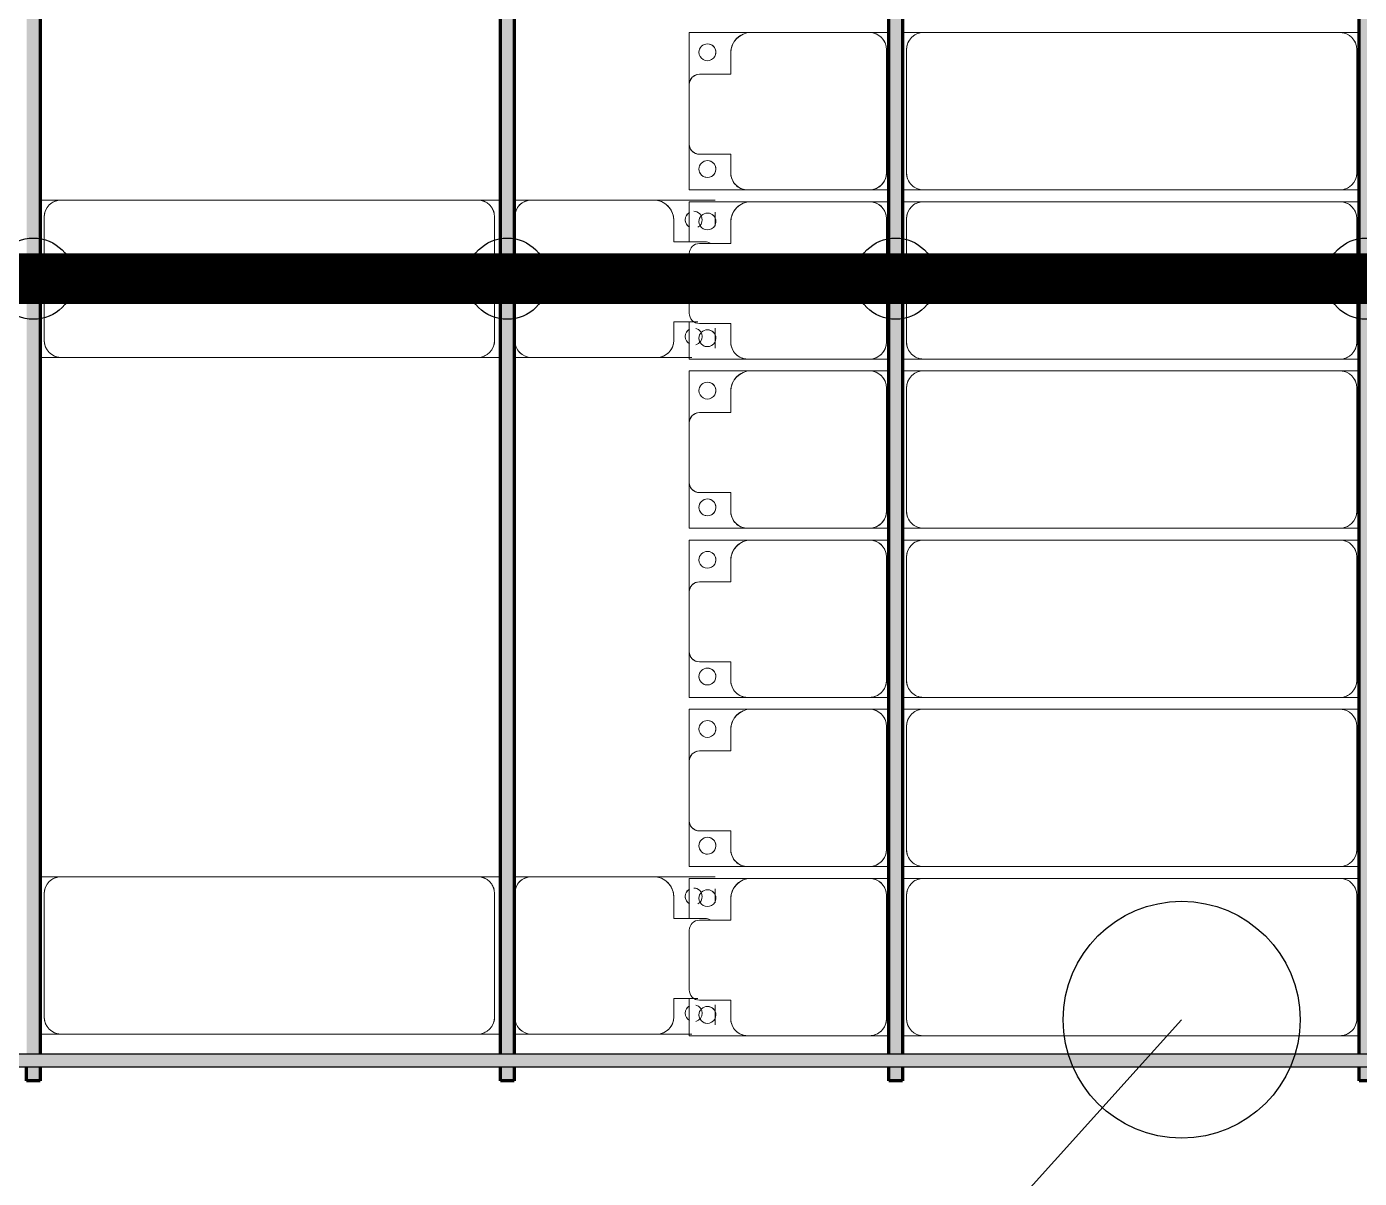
# Model space of a CAD drawing. Header units: millimetres. Extents: x -268744 to 115753, y -96240 to -10461.
# Drawn here: x -114179 to -110241, y -70975 to -67571 of the extents above; entities that cross this region are included whole.
import ezdxf

# ---------------------------------------------------------------- set-up
doc = ezdxf.new("R2010")
doc.units = ezdxf.units.MM
doc.layers.add('A-GENM', color=13, linetype='Continuous', lineweight=9)
doc.layers.add('S-BEAM', color=12, linetype='Continuous', lineweight=9)
for name, color, linetype in [('GC-BICH NEO', 6, 'Continuous'), ('GC-DAY NEO', 5, 'Continuous'), ('GC-HOP 40x60 GIA CUONG', 1, 'Continuous')]:
    doc.layers.add(name, color=color, linetype=linetype)

# ---------------------------------------------------------------- blocks, each defined once
blk = doc.blocks.new('Dầm C52 - Hộp 40x60-104813-KHUNG KẾT CẤU BÈ PIN 1')
at = {"layer": 'S-BEAM', "lineweight": 25}
blk.add_hatch(color=4, dxfattribs=at).paths.add_polyline_path([(-145811, -20), (145811, -20), (145811, 20), (-145811, 20)])
at = {"layer": 'S-BEAM', "color": 4, "lineweight": 25}
for p, q in [((-145811, 20), (145811, 20)), ((145811, -20), (-145811, -20))]:
    blk.add_line(p, q, dxfattribs=at)
blk = doc.blocks.new('Dai phao do pin - DẢI PHAO ĐỠ PIN-V29-KHUNG KẾT CẤU BÈ PIN 1')
at = {"layer": 'A-GENM', "color": 7}
for p, q in [((67087.6, 241.6), (67149.7, 241.6)), ((67087.6, 241.6), (67149.7, 241.6)), ((68380.3, 241.6), (67149.7, 241.6)), ((68380.3, 241.6), (68447.6, 241.6)), ((68380.3, 241.6), (68447.6, 241.6)), ((68487.6, 241.6), (68539.7, 241.6)), ((68487.6, 241.6), (68539.7, 241.6)), ((68899.7, 241.6), (68539.7, 241.6)), ((68899.7, 241.6), (69082.2, 241.6)), ((69082.2, 241.6), (68899.7, 241.6)), ((69082.2, 205.8), (69082.2, 164.2)), ((69082.2, 164.2), (69082.2, 205.8)), ((67099.7, 191.6), (67099.7, -173.4)), ((68430.3, -173.4), (68430.3, 191.6)), ((68489.7, 191.6), (68489.7, -173.4)), ((68959.7, 118.2), (68959.7, 181.6)), ((69052.2, 118.2), (68959.7, 118.2)), ((68959.7, -173.4), (68959.7, -118.2)), ((68959.7, -118.2), (69030.6, -118.2)), ((69082.2, -137.5), (69082.2, -195.9)), ((69082.2, -195.9), (69082.2, -137.5)), ((67149.7, -223.4), (67087.6, -223.4)), ((67149.7, -223.4), (67087.6, -223.4)), ((67149.7, -223.4), (68380.3, -223.4)), ((68447.6, -223.4), (68380.3, -223.4)), ((68447.6, -223.4), (68380.3, -223.4)), ((68539.7, -223.4), (68487.6, -223.4)), ((68539.7, -223.4), (68487.6, -223.4)), ((68539.7, -223.4), (68909.7, -223.4)), ((69013.6, -223.4), (68909.7, -223.4)), ((68909.7, -223.4), (69013.6, -223.4))]:
    blk.add_line(p, q, dxfattribs=at)
for centre, radius, start, end in [((67149.7, 191.6), 50, 90, 180), ((67149.7, 191.6), 50, 105, 135), ((68380.3, 191.6), 50, 360, 90), ((68380.3, 191.6), 50, 60, 90), ((68539.7, 191.6), 50, 90, 180), ((68539.7, 191.6), 50, 105, 180), ((68899.7, 181.6), 60, 360, 90), ((67149.7, 191.6), 50, 150, 180), ((68380.3, 191.6), 50, 15, 30), ((68899.7, 181.6), 60, 360, 60), ((69018.6, 183.2), 25, 120, 180), ((69018.6, 183.2), 25, 120, 165), ((69018.6, 183.2), 25, 0, 90), ((69018.6, 183.2), 25, 0, 90), ((69018.6, 183.2), 25, 180, 240), ((69018.6, 183.2), 25, 180, 195), ((69018.6, 183.2), 25, 210, 240), ((69018.6, 183.2), 25, 300, 0), ((69018.6, 183.2), 25, 300, 0), ((69052.2, 88.2), 30, 60, 90), ((69018.6, -161.8), 25, 120, 180), ((69018.6, -161.8), 25, 120, 165), ((69018.6, -161.8), 25, 0, 75), ((69018.6, -161.8), 25, 0, 75), ((67149.7, -173.4), 50, 180, 270), ((67149.7, -173.4), 50, 180, 210), ((68380.3, -173.4), 50, 270, 0), ((68380.3, -173.4), 50, 330, 0), ((68539.7, -173.4), 50, 180, 270), ((68539.7, -173.4), 50, 180, 255), ((68909.7, -173.4), 50, 270, 360), ((68909.7, -173.4), 50, 285, 360), ((69018.6, -161.8), 25, 180, 240), ((69018.6, -161.8), 25, 180, 240), ((69018.6, -161.8), 25, 285, 0), ((69018.6, -161.8), 25, 285, 0), ((67149.7, -173.4), 50, 240, 270), ((68380.3, -173.4), 50, 285, 300)]:
    blk.add_arc(centre, radius, start, end, dxfattribs=at)
blk = doc.blocks.new('Dai phao do pin - DẢI PHAO ĐỠ PIN-V30-KHUNG KẾT CẤU BÈ PIN 1')
at = {"layer": 'A-GENM', "color": 7}
for p, q in [((67087.6, 241.6), (67149.7, 241.6)), ((67087.6, 241.6), (67149.7, 241.6)), ((68380.3, 241.6), (67149.7, 241.6)), ((68380.3, 241.6), (68447.6, 241.6)), ((68380.3, 241.6), (68447.6, 241.6)), ((68487.6, 241.6), (68539.7, 241.6)), ((68487.6, 241.6), (68539.7, 241.6)), ((68899.7, 241.6), (68539.7, 241.6)), ((68899.7, 241.6), (69082.2, 241.6)), ((69082.2, 241.6), (68899.7, 241.6)), ((69082.2, 205.8), (69082.2, 164.2)), ((69082.2, 164.2), (69082.2, 205.8)), ((67099.7, 191.6), (67099.7, -173.4)), ((68430.3, -173.4), (68430.3, 191.6)), ((68489.7, 191.6), (68489.7, -173.4)), ((68959.7, 118.2), (68959.7, 181.6)), ((69052.2, 118.2), (68959.7, 118.2)), ((68959.7, -173.4), (68959.7, -118.2)), ((68959.7, -118.2), (69030.6, -118.2)), ((69082.2, -137.5), (69082.2, -195.9)), ((69082.2, -195.9), (69082.2, -137.5)), ((67149.7, -223.4), (67087.6, -223.4)), ((67149.7, -223.4), (67087.6, -223.4)), ((67149.7, -223.4), (68380.3, -223.4)), ((68447.6, -223.4), (68380.3, -223.4)), ((68447.6, -223.4), (68380.3, -223.4)), ((68539.7, -223.4), (68487.6, -223.4)), ((68539.7, -223.4), (68487.6, -223.4)), ((68539.7, -223.4), (68909.7, -223.4)), ((69013.6, -223.4), (68909.7, -223.4)), ((68909.7, -223.4), (69013.6, -223.4))]:
    blk.add_line(p, q, dxfattribs=at)
for centre, radius, start, end in [((67149.7, 191.6), 50, 90, 180), ((67149.7, 191.6), 50, 105, 135), ((68380.3, 191.6), 50, 360, 90), ((68380.3, 191.6), 50, 60, 90), ((68539.7, 191.6), 50, 90, 180), ((68539.7, 191.6), 50, 105, 180), ((68899.7, 181.6), 60, 360, 90), ((67149.7, 191.6), 50, 150, 180), ((68380.3, 191.6), 50, 15, 30), ((68899.7, 181.6), 60, 360, 60), ((69018.6, 183.2), 25, 120, 180), ((69018.6, 183.2), 25, 120, 165), ((69018.6, 183.2), 25, 0, 90), ((69018.6, 183.2), 25, 0, 90), ((69018.6, 183.2), 25, 180, 240), ((69018.6, 183.2), 25, 180, 195), ((69018.6, 183.2), 25, 210, 240), ((69018.6, 183.2), 25, 300, 0), ((69018.6, 183.2), 25, 300, 0), ((69052.2, 88.2), 30, 60, 90), ((69018.6, -161.8), 25, 120, 180), ((69018.6, -161.8), 25, 120, 165), ((69018.6, -161.8), 25, 0, 75), ((69018.6, -161.8), 25, 0, 75), ((67149.7, -173.4), 50, 180, 270), ((67149.7, -173.4), 50, 180, 210), ((68380.3, -173.4), 50, 270, 0), ((68380.3, -173.4), 50, 330, 0), ((68539.7, -173.4), 50, 180, 270), ((68539.7, -173.4), 50, 180, 255), ((68909.7, -173.4), 50, 270, 360), ((68909.7, -173.4), 50, 285, 360), ((69018.6, -161.8), 25, 180, 240), ((69018.6, -161.8), 25, 180, 240), ((69018.6, -161.8), 25, 285, 0), ((69018.6, -161.8), 25, 285, 0), ((67149.7, -173.4), 50, 240, 270), ((68380.3, -173.4), 50, 285, 300)]:
    blk.add_arc(centre, radius, start, end, dxfattribs=at)
blk = doc.blocks.new('Dầm C52 - Dầm C52-V2-KHUNG KẾT CẤU BÈ PIN 1')
at = {"layer": 'S-BEAM', "lineweight": 140}
h = blk.add_hatch(color=1, dxfattribs=at)
h.paths.add_polyline_path([(-25480.9, 20), (-25480.9, -20), (-25440.9, -20), (-25440.9, 20)])
h.paths.add_polyline_path([(-25400.9, 20), (-25400.9, -20), (-19440.9, -20), (-19443, 20), (-24983.5, 20)])
h.paths.add_polyline_path([(-19400.9, 20), (-19400.9, -20), (-13440.9, -20), (-13440.9, 20), (-18519.6, 20)])
h.paths.add_polyline_path([(-13400.9, -20), (-7440.9, -20), (-7440.9, 20), (-13400.9, 20)])
h.paths.add_polyline_path([(-7400.9, 20), (-7400.9, -20), (-1440.9, -20), (-1440.9, 20), (-6515.3, 20)])
h.paths.add_polyline_path([(-1400.9, 20), (-1400.9, -20), (4559.1, -20), (4559.1, 20), (-974.9, 20)])
h.paths.add_polyline_path([(4599.1, -20), (10559.1, -20), (10559.1, 20), (4599.1, 20)])
h.paths.add_polyline_path([(10599.1, -20), (16559.1, -20), (16559.1, 20), (10599.1, 20)])
h.paths.add_polyline_path([(16599.1, 20), (16599.1, -20), (22559.1, -20), (22559.1, 20), (17493.2, 20)])
h.paths.add_polyline_path([(22599.1, 20), (22599.1, -20), (25259.1, -20), (25259.1, 20), (23033.7, 20)])
h.paths.add_polyline_path([(25299.1, -20), (25480.9, -20), (25480.9, 20), (25299.1, 20)])
at = {"layer": 'S-BEAM', "color": 1, "lineweight": 140}
for p, q in [((-25480.9, -20), (-25480.9, 20)), ((-25480.9, 20), (-25440.9, 20)), ((-25440.9, -20), (-25480.9, -20)), ((-19443, -20), (-25400.9, -20))]:
    blk.add_line(p, q, dxfattribs=at)
blk = doc.blocks.new('Dầm C52 - Dầm C52-102503-KHUNG KẾT CẤU BÈ PIN 1')
at = {"layer": 'S-BEAM', "lineweight": 140}
h = blk.add_hatch(color=1, dxfattribs=at)
h.paths.add_polyline_path([(-25480.9, 20), (-25480.9, -20), (-25440.9, -20), (-25440.9, 20)])
h.paths.add_polyline_path([(-25400.9, 20), (-25400.9, -20), (-19440.9, -20), (-19443, 20), (-24983.5, 20)])
h.paths.add_polyline_path([(-19400.9, 20), (-19400.9, -20), (-13440.9, -20), (-13440.9, 20), (-17596.2, 20)])
h.paths.add_polyline_path([(-13400.9, -20), (-7440.9, -20), (-7440.9, 20), (-13400.9, 20)])
h.paths.add_polyline_path([(-7400.9, -20), (-1440.9, -20), (-1440.9, 20), (-7400.9, 20)])
h.paths.add_polyline_path([(-1400.9, -20), (4559.1, -20), (4559.1, 20), (-1400.9, 20)])
h.paths.add_polyline_path([(4599.1, -20), (10559.1, -20), (10559.1, 20), (4599.1, 20)])
h.paths.add_polyline_path([(10599.1, 20), (10599.1, -20), (16559.1, -20), (16559.1, 20), (11952.8, 20)])
h.paths.add_polyline_path([(16599.1, -20), (22559.1, -20), (22559.1, 20), (16599.1, 20)])
h.paths.add_polyline_path([(22599.1, -20), (25259.1, -20), (25259.1, 20), (22599.1, 20)])
h.paths.add_polyline_path([(25299.1, -20), (25441.8, -20), (25441.8, 20), (25299.1, 20)])
at = {"layer": 'S-BEAM', "color": 1, "lineweight": 140}
for p, q in [((-25480.9, -20), (-25480.9, 20)), ((-25480.9, 20), (-25440.9, 20)), ((-25400.9, 20), (-19443, 20)), ((-25440.9, -20), (-25480.9, -20)), ((-19443, -20), (-25400.9, -20))]:
    blk.add_line(p, q, dxfattribs=at)
blk = doc.blocks.new('Dải phao đi lại kèm đỡ invester - DẢI PHAO ĐI LẠI-V76-KHUNG KẾT CẤU BÈ PIN 1')
at = {"layer": 'A-GENM', "color": 7}
for p, q in [((47258.4, 610.3), (47258.4, 667.6)), ((47258.4, 610.3), (47258.4, 667.6)), ((47673.4, 660.3), (47308.4, 660.3)), ((47723.4, 667.6), (47723.4, 610.3)), ((47723.4, 667.6), (47723.4, 610.3)), ((47758.4, 610.3), (47758.4, 667.6)), ((47758.4, 610.3), (47758.4, 667.6)), ((48173.4, 660.3), (47808.4, 660.3)), ((48223.4, 667.6), (48223.4, 610.3)), ((48223.4, 667.6), (48223.4, 610.3)), ((48258.4, 610.3), (48258.4, 667.6)), ((48258.4, 610.3), (48258.4, 667.6)), ((48673.4, 660.3), (48308.4, 660.3)), ((48723.4, 667.6), (48723.4, 610.3)), ((48723.4, 667.6), (48723.4, 610.3)), ((48758.4, 610.3), (48758.4, 667.6)), ((48758.4, 610.3), (48758.4, 667.6)), ((49173.4, 660.3), (48808.4, 660.3)), ((49223.4, 667.6), (49223.4, 610.3)), ((49223.4, 667.6), (49223.4, 610.3)), ((49258.4, 610.3), (49258.4, 667.6)), ((49258.4, 610.3), (49258.4, 667.6)), ((49673.4, 660.3), (49308.4, 660.3)), ((49723.4, 667.6), (49723.4, 610.3)), ((49723.4, 667.6), (49723.4, 610.3)), ((49758.4, 610.3), (49758.4, 667.6)), ((49758.4, 610.3), (49758.4, 667.6)), ((50173.4, 660.3), (49808.4, 660.3)), ((50223.4, 667.6), (50223.4, 610.3)), ((50223.4, 667.6), (50223.4, 610.3)), ((47258.4, 610.3), (47258.4, -620.3)), ((47723.4, -620.3), (47723.4, 610.3)), ((47758.4, 610.3), (47758.4, -620.3)), ((48223.4, -620.3), (48223.4, 610.3)), ((48258.4, 610.3), (48258.4, -620.3)), ((48723.4, -620.3), (48723.4, 610.3)), ((48758.4, 610.3), (48758.4, -620.3)), ((49223.4, -620.3), (49223.4, 610.3)), ((49258.4, 610.3), (49258.4, -620.3)), ((49723.4, -620.3), (49723.4, 610.3)), ((49758.4, 610.3), (49758.4, -620.3)), ((50223.4, -620.3), (50223.4, 610.3)), ((47258.4, -682.4), (47258.4, -620.3)), ((47258.4, -682.4), (47258.4, -620.3)), ((47723.4, -620.3), (47723.4, -682.4)), ((47723.4, -620.3), (47723.4, -682.4)), ((47758.4, -682.4), (47758.4, -620.3)), ((47758.4, -682.4), (47758.4, -620.3)), ((48223.4, -620.3), (48223.4, -682.4)), ((48223.4, -620.3), (48223.4, -682.4)), ((48258.4, -682.4), (48258.4, -620.3)), ((48258.4, -682.4), (48258.4, -620.3)), ((48723.4, -620.3), (48723.4, -682.4)), ((48723.4, -620.3), (48723.4, -682.4)), ((48758.4, -682.4), (48758.4, -620.3)), ((48758.4, -682.4), (48758.4, -620.3)), ((49223.4, -620.3), (49223.4, -682.4)), ((49223.4, -620.3), (49223.4, -682.4)), ((49258.4, -682.4), (49258.4, -620.3)), ((49258.4, -682.4), (49258.4, -620.3)), ((49723.4, -620.3), (49723.4, -682.4)), ((49723.4, -620.3), (49723.4, -682.4)), ((49758.4, -682.4), (49758.4, -620.3)), ((49758.4, -682.4), (49758.4, -620.3)), ((50223.4, -620.3), (50223.4, -682.4)), ((50223.4, -620.3), (50223.4, -682.4)), ((47308.4, -670.3), (47673.4, -670.3)), ((47808.4, -670.3), (48173.4, -670.3)), ((48308.4, -670.3), (48673.4, -670.3)), ((48808.4, -670.3), (49173.4, -670.3)), ((49308.4, -670.3), (49673.4, -670.3)), ((49808.4, -670.3), (50173.4, -670.3)), ((47258.4, -779.7), (47258.4, -722.4)), ((47258.4, -779.7), (47258.4, -722.4)), ((47673.4, -729.7), (47308.4, -729.7)), ((47723.4, -722.4), (47723.4, -779.7)), ((47723.4, -722.4), (47723.4, -779.7)), ((47758.4, -779.7), (47758.4, -722.4)), ((47758.4, -779.7), (47758.4, -722.4)), ((48173.4, -729.7), (47808.4, -729.7)), ((48223.4, -722.4), (48223.4, -779.7)), ((48223.4, -722.4), (48223.4, -779.7)), ((48258.4, -779.7), (48258.4, -722.4)), ((48258.4, -779.7), (48258.4, -722.4)), ((48673.4, -729.7), (48308.4, -729.7)), ((48723.4, -722.4), (48723.4, -779.7)), ((48723.4, -722.4), (48723.4, -779.7)), ((48758.4, -779.7), (48758.4, -722.4)), ((48758.4, -779.7), (48758.4, -722.4)), ((49173.4, -729.7), (48808.4, -729.7)), ((49223.4, -722.4), (49223.4, -779.7)), ((49223.4, -722.4), (49223.4, -779.7)), ((49258.4, -779.7), (49258.4, -722.4)), ((49258.4, -779.7), (49258.4, -722.4)), ((49673.4, -729.7), (49308.4, -729.7)), ((49723.4, -722.4), (49723.4, -779.7)), ((49723.4, -722.4), (49723.4, -779.7)), ((49758.4, -779.7), (49758.4, -722.4)), ((49758.4, -779.7), (49758.4, -722.4)), ((50173.4, -729.7), (49808.4, -729.7)), ((50223.4, -722.4), (50223.4, -779.7)), ((50223.4, -722.4), (50223.4, -779.7)), ((47258.4, -779.7), (47258.4, -1129.7)), ((47723.4, -1139.7), (47723.4, -779.7)), ((47758.4, -779.7), (47758.4, -1129.7)), ((48223.4, -1139.7), (48223.4, -779.7)), ((48258.4, -779.7), (48258.4, -1129.7)), ((48723.4, -1139.7), (48723.4, -779.7)), ((48758.4, -779.7), (48758.4, -1129.7)), ((49223.4, -1139.7), (49223.4, -779.7)), ((49258.4, -779.7), (49258.4, -1129.7)), ((49723.4, -1139.7), (49723.4, -779.7)), ((49758.4, -779.7), (49758.4, -1129.7)), ((50223.4, -1139.7), (50223.4, -779.7)), ((47258.4, -1312.2), (47258.4, -1129.7)), ((47258.4, -1129.7), (47258.4, -1312.2)), ((47723.4, -1139.7), (47723.4, -1312.2)), ((47723.4, -1312.2), (47723.4, -1139.7)), ((47758.4, -1312.2), (47758.4, -1129.7)), ((47758.4, -1129.7), (47758.4, -1312.2)), ((48223.4, -1139.7), (48223.4, -1312.2)), ((48223.4, -1312.2), (48223.4, -1139.7)), ((48258.4, -1312.2), (48258.4, -1129.7)), ((48258.4, -1129.7), (48258.4, -1312.2)), ((48723.4, -1139.7), (48723.4, -1312.2)), ((48723.4, -1312.2), (48723.4, -1139.7)), ((48758.4, -1312.2), (48758.4, -1129.7)), ((48758.4, -1129.7), (48758.4, -1312.2)), ((49223.4, -1139.7), (49223.4, -1312.2)), ((49223.4, -1312.2), (49223.4, -1139.7)), ((49258.4, -1312.2), (49258.4, -1129.7)), ((49258.4, -1129.7), (49258.4, -1312.2)), ((49723.4, -1139.7), (49723.4, -1312.2)), ((49723.4, -1312.2), (49723.4, -1139.7)), ((49758.4, -1312.2), (49758.4, -1129.7)), ((49758.4, -1129.7), (49758.4, -1312.2)), ((50223.4, -1139.7), (50223.4, -1312.2)), ((50223.4, -1312.2), (50223.4, -1139.7)), ((47318.4, -1189.7), (47381.8, -1189.7)), ((47381.8, -1189.7), (47381.8, -1282.2)), ((47618.2, -1282.2), (47618.2, -1189.7)), ((47618.2, -1189.7), (47673.4, -1189.7)), ((47818.4, -1189.7), (47881.8, -1189.7)), ((47881.8, -1189.7), (47881.8, -1282.2)), ((48118.2, -1282.2), (48118.2, -1189.7)), ((48118.2, -1189.7), (48173.4, -1189.7)), ((48318.4, -1189.7), (48381.8, -1189.7)), ((48381.8, -1189.7), (48381.8, -1282.2)), ((48618.2, -1282.2), (48618.2, -1189.7)), ((48618.2, -1189.7), (48673.4, -1189.7)), ((48818.4, -1189.7), (48881.8, -1189.7)), ((48881.8, -1189.7), (48881.8, -1282.2)), ((49118.2, -1282.2), (49118.2, -1189.7)), ((49118.2, -1189.7), (49173.4, -1189.7)), ((49318.4, -1189.7), (49381.8, -1189.7)), ((49381.8, -1189.7), (49381.8, -1282.2)), ((49618.2, -1282.2), (49618.2, -1189.7)), ((49618.2, -1189.7), (49673.4, -1189.7)), ((49818.4, -1189.7), (49881.8, -1189.7)), ((49881.8, -1189.7), (49881.8, -1282.2)), ((50118.2, -1282.2), (50118.2, -1189.7)), ((50118.2, -1189.7), (50173.4, -1189.7)), ((47411.8, -1312.2), (47258.4, -1312.2)), ((47258.4, -1312.2), (47411.8, -1312.2)), ((47411.8, -1312.2), (47588.2, -1312.2)), ((47723.4, -1312.2), (47588.2, -1312.2)), ((47588.2, -1312.2), (47723.4, -1312.2)), ((47876.8, -1312.2), (47758.4, -1312.2)), ((47758.4, -1312.2), (47876.8, -1312.2)), ((47911.8, -1312.2), (48088.2, -1312.2)), ((48223.4, -1312.2), (48113.2, -1312.2)), ((48113.2, -1312.2), (48223.4, -1312.2)), ((48411.8, -1312.2), (48258.4, -1312.2)), ((48258.4, -1312.2), (48411.8, -1312.2)), ((48411.8, -1312.2), (48588.2, -1312.2)), ((48723.4, -1312.2), (48588.2, -1312.2)), ((48588.2, -1312.2), (48723.4, -1312.2)), ((48911.8, -1312.2), (48758.4, -1312.2)), ((48758.4, -1312.2), (48911.8, -1312.2)), ((48911.8, -1312.2), (49088.2, -1312.2)), ((49223.4, -1312.2), (49088.2, -1312.2)), ((49088.2, -1312.2), (49223.4, -1312.2)), ((49411.8, -1312.2), (49258.4, -1312.2)), ((49258.4, -1312.2), (49411.8, -1312.2)), ((49411.8, -1312.2), (49588.2, -1312.2)), ((49723.4, -1312.2), (49588.2, -1312.2)), ((49588.2, -1312.2), (49723.4, -1312.2)), ((49876.8, -1312.2), (49758.4, -1312.2)), ((49758.4, -1312.2), (49876.8, -1312.2)), ((49911.8, -1312.2), (50088.2, -1312.2)), ((50223.4, -1312.2), (50113.2, -1312.2)), ((50113.2, -1312.2), (50223.4, -1312.2))]:
    blk.add_line(p, q, dxfattribs=at)
for centre, radius, start, end in [((47308.4, 610.3), 50, 90, 180), ((47308.4, 610.3), 50, 150, 180), ((47308.4, 610.3), 50, 105, 120), ((47673.4, 610.3), 50, 0, 90), ((47673.4, 610.3), 50, 60, 90), ((47673.4, 610.3), 50, 15, 30), ((47808.4, 610.3), 50, 90, 180), ((47808.4, 610.3), 50, 150, 180), ((47808.4, 610.3), 50, 105, 120), ((48173.4, 610.3), 50, 0, 90), ((48173.4, 610.3), 50, 60, 90), ((48173.4, 610.3), 50, 15, 30), ((48308.4, 610.3), 50, 90, 180), ((48308.4, 610.3), 50, 150, 180), ((48308.4, 610.3), 50, 105, 120), ((48673.4, 610.3), 50, 0, 90), ((48673.4, 610.3), 50, 60, 90), ((48673.4, 610.3), 50, 15, 30), ((48808.4, 610.3), 50, 90, 180), ((48808.4, 610.3), 50, 150, 180), ((48808.4, 610.3), 50, 105, 120), ((49173.4, 610.3), 50, 0, 90), ((49173.4, 610.3), 50, 60, 90), ((49173.4, 610.3), 50, 15, 30), ((49308.4, 610.3), 50, 90, 180), ((49308.4, 610.3), 50, 150, 180), ((49308.4, 610.3), 50, 105, 120), ((49673.4, 610.3), 50, 0, 90), ((49673.4, 610.3), 50, 60, 90), ((49673.4, 610.3), 50, 15, 30), ((49808.4, 610.3), 50, 90, 180), ((49808.4, 610.3), 50, 150, 180), ((49808.4, 610.3), 50, 105, 120), ((50173.4, 610.3), 50, 360, 90), ((50173.4, 610.3), 50, 60, 90), ((50173.4, 610.3), 50, 15, 30), ((47308.4, -620.3), 50, 180, 270), ((47673.4, -620.3), 50, 270, 0), ((47673.4, -620.3), 50, 330, 360), ((47808.4, -620.3), 50, 180, 270), ((48173.4, -620.3), 50, 270, 0), ((48173.4, -620.3), 50, 330, 0), ((48308.4, -620.3), 50, 180, 270), ((48673.4, -620.3), 50, 270, 0), ((48673.4, -620.3), 50, 330, 0), ((48808.4, -620.3), 50, 180, 270), ((49173.4, -620.3), 50, 270, 0), ((49173.4, -620.3), 50, 330, 0), ((49308.4, -620.3), 50, 180, 270), ((49673.4, -620.3), 50, 270, 0), ((49673.4, -620.3), 50, 330, 0), ((49808.4, -620.3), 50, 180, 270), ((50173.4, -620.3), 50, 270, 360), ((50173.4, -620.3), 50, 330, 360), ((47308.4, -620.3), 50, 195, 225), ((47308.4, -620.3), 50, 240, 270), ((47673.4, -620.3), 50, 270, 300), ((47808.4, -620.3), 50, 195, 225), ((47808.4, -620.3), 50, 240, 270), ((48173.4, -620.3), 50, 270, 300), ((48308.4, -620.3), 50, 195, 225), ((48308.4, -620.3), 50, 240, 270), ((48673.4, -620.3), 50, 270, 300), ((48808.4, -620.3), 50, 195, 225), ((48808.4, -620.3), 50, 240, 270), ((49173.4, -620.3), 50, 270, 300), ((49308.4, -620.3), 50, 195, 225), ((49308.4, -620.3), 50, 240, 270), ((49673.4, -620.3), 50, 270, 300), ((49808.4, -620.3), 50, 195, 225), ((49808.4, -620.3), 50, 240, 270), ((50173.4, -620.3), 50, 270, 300), ((47308.4, -779.7), 50, 90, 180), ((47308.4, -779.7), 50, 90, 165), ((47673.4, -779.7), 50, 360, 90), ((47673.4, -779.7), 50, 15, 90), ((47808.4, -779.7), 50, 90, 180), ((47808.4, -779.7), 50, 90, 165), ((48173.4, -779.7), 50, 0, 90), ((48173.4, -779.7), 50, 15, 90), ((48308.4, -779.7), 50, 90, 180), ((48308.4, -779.7), 50, 90, 165), ((48673.4, -779.7), 50, 360, 90), ((48673.4, -779.7), 50, 15, 90), ((48808.4, -779.7), 50, 90, 180), ((48808.4, -779.7), 50, 90, 165), ((49173.4, -779.7), 50, 360, 90), ((49173.4, -779.7), 50, 15, 90), ((49308.4, -779.7), 50, 90, 180), ((49308.4, -779.7), 50, 90, 165), ((49673.4, -779.7), 50, 0, 90), ((49673.4, -779.7), 50, 15, 90), ((49808.4, -779.7), 50, 90, 180), ((49808.4, -779.7), 50, 90, 165), ((50173.4, -779.7), 50, 360, 90), ((50173.4, -779.7), 50, 15, 90), ((47318.4, -1129.7), 60, 180, 270), ((47673.4, -1139.7), 50, 270, 0), ((47818.4, -1129.7), 60, 180, 270), ((48173.4, -1139.7), 50, 270, 0), ((48318.4, -1129.7), 60, 180, 270), ((48673.4, -1139.7), 50, 270, 0), ((48818.4, -1129.7), 60, 180, 270), ((49173.4, -1139.7), 50, 270, 0), ((49318.4, -1129.7), 60, 180, 270), ((49673.4, -1139.7), 50, 270, 0), ((49818.4, -1129.7), 60, 180, 270), ((50173.4, -1139.7), 50, 270, 0), ((47318.4, -1129.7), 60, 210, 270), ((47673.4, -1139.7), 50, 270, 345), ((47818.4, -1129.7), 60, 210, 270), ((48173.4, -1139.7), 50, 270, 345), ((48318.4, -1129.7), 60, 210, 270), ((48673.4, -1139.7), 50, 270, 345), ((48818.4, -1129.7), 60, 210, 270), ((49173.4, -1139.7), 50, 270, 345), ((49318.4, -1129.7), 60, 210, 270), ((49673.4, -1139.7), 50, 270, 345), ((49818.4, -1129.7), 60, 210, 270), ((50173.4, -1139.7), 50, 270, 345), ((47316.8, -1258.6), 25, 90, 270), ((47316.8, -1258.6), 25, 180, 270), ((47316.8, -1258.6), 25, 90, 165), ((47316.8, -1258.6), 25, 270, 90), ((47316.8, -1258.6), 25, 60, 90), ((47316.8, -1258.6), 25, 270, 30), ((47661.8, -1258.6), 25, 90, 270), ((47661.8, -1258.6), 25, 180, 270), ((47661.8, -1258.6), 25, 90, 165), ((47661.8, -1258.6), 25, 270, 90), ((47661.8, -1258.6), 25, 15, 90), ((47661.8, -1258.6), 25, 270, 0), ((47816.8, -1258.6), 25, 90, 270), ((47816.8, -1258.6), 25, 180, 270), ((47816.8, -1258.6), 25, 90, 165), ((47816.8, -1258.6), 25, 270, 90), ((47816.8, -1258.6), 25, 60, 90), ((47816.8, -1258.6), 25, 270, 30), ((48161.8, -1258.6), 25, 90, 270), ((48161.8, -1258.6), 25, 180, 270), ((48161.8, -1258.6), 25, 90, 165), ((48161.8, -1258.6), 25, 270, 90), ((48161.8, -1258.6), 25, 15, 90), ((48161.8, -1258.6), 25, 270, 0), ((48316.8, -1258.6), 25, 90, 270), ((48316.8, -1258.6), 25, 180, 270), ((48316.8, -1258.6), 25, 90, 165), ((48316.8, -1258.6), 25, 270, 90), ((48316.8, -1258.6), 25, 60, 90), ((48316.8, -1258.6), 25, 270, 30), ((48661.8, -1258.6), 25, 90, 270), ((48661.8, -1258.6), 25, 180, 270), ((48661.8, -1258.6), 25, 90, 165), ((48661.8, -1258.6), 25, 270, 90), ((48661.8, -1258.6), 25, 15, 90), ((48661.8, -1258.6), 25, 270, 0), ((48816.8, -1258.6), 25, 90, 270), ((48816.8, -1258.6), 25, 180, 270), ((48816.8, -1258.6), 25, 90, 165), ((48816.8, -1258.6), 25, 270, 90), ((48816.8, -1258.6), 25, 60, 90), ((48816.8, -1258.6), 25, 270, 30), ((49161.8, -1258.6), 25, 90, 270), ((49161.8, -1258.6), 25, 180, 270), ((49161.8, -1258.6), 25, 90, 165), ((49161.8, -1258.6), 25, 270, 90), ((49161.8, -1258.6), 25, 15, 90), ((49161.8, -1258.6), 25, 270, 0), ((49316.8, -1258.6), 25, 90, 270), ((49316.8, -1258.6), 25, 180, 270), ((49316.8, -1258.6), 25, 90, 165), ((49316.8, -1258.6), 25, 270, 90), ((49316.8, -1258.6), 25, 60, 90), ((49316.8, -1258.6), 25, 270, 30), ((49661.8, -1258.6), 25, 90, 270), ((49661.8, -1258.6), 25, 180, 270), ((49661.8, -1258.6), 25, 90, 165), ((49661.8, -1258.6), 25, 270, 90), ((49661.8, -1258.6), 25, 15, 90), ((49661.8, -1258.6), 25, 270, 0), ((49816.8, -1258.6), 25, 90, 270), ((49816.8, -1258.6), 25, 180, 270), ((49816.8, -1258.6), 25, 90, 165), ((49816.8, -1258.6), 25, 270, 90), ((49816.8, -1258.6), 25, 60, 90), ((49816.8, -1258.6), 25, 270, 30), ((50161.8, -1258.6), 25, 90, 270), ((50161.8, -1258.6), 25, 180, 270), ((50161.8, -1258.6), 25, 90, 165), ((50161.8, -1258.6), 25, 270, 90), ((50161.8, -1258.6), 25, 15, 90), ((50161.8, -1258.6), 25, 270, 0), ((47411.8, -1282.2), 30, 180, 270), ((47411.8, -1282.2), 30, 195, 225), ((47411.8, -1282.2), 30, 195, 255), ((47411.8, -1282.2), 30, 195, 225), ((47588.2, -1282.2), 30, 270, 0), ((47588.2, -1282.2), 30, 285, 345), ((47588.2, -1282.2), 30, 315, 345), ((47588.2, -1282.2), 30, 315, 345), ((47911.8, -1282.2), 30, 180, 270), ((48088.2, -1282.2), 30, 270, 0), ((48088.2, -1282.2), 30, 330, 345), ((48088.2, -1282.2), 30, 330, 345), ((48411.8, -1282.2), 30, 180, 270), ((48411.8, -1282.2), 30, 195, 225), ((48411.8, -1282.2), 30, 195, 255), ((48411.8, -1282.2), 30, 195, 225), ((48588.2, -1282.2), 30, 270, 0), ((48588.2, -1282.2), 30, 285, 345), ((48588.2, -1282.2), 30, 315, 345), ((48588.2, -1282.2), 30, 315, 345), ((48911.8, -1282.2), 30, 180, 270), ((48911.8, -1282.2), 30, 195, 225), ((48911.8, -1282.2), 30, 195, 255), ((48911.8, -1282.2), 30, 195, 225), ((49088.2, -1282.2), 30, 270, 0), ((49088.2, -1282.2), 30, 285, 345), ((49088.2, -1282.2), 30, 315, 345), ((49088.2, -1282.2), 30, 315, 345), ((49411.8, -1282.2), 30, 180, 270), ((49411.8, -1282.2), 30, 195, 225), ((49411.8, -1282.2), 30, 195, 255), ((49411.8, -1282.2), 30, 195, 225), ((49588.2, -1282.2), 30, 270, 0), ((49588.2, -1282.2), 30, 285, 345), ((49588.2, -1282.2), 30, 315, 345), ((49588.2, -1282.2), 30, 315, 345), ((49911.8, -1282.2), 30, 180, 270), ((50088.2, -1282.2), 30, 270, 0), ((50088.2, -1282.2), 30, 330, 345), ((50088.2, -1282.2), 30, 330, 345), ((47588.2, -1282.2), 30, 285, 300), ((47588.2, -1282.2), 30, 285, 300), ((48588.2, -1282.2), 30, 285, 300), ((48588.2, -1282.2), 30, 285, 300), ((49088.2, -1282.2), 30, 285, 300), ((49088.2, -1282.2), 30, 285, 300), ((49588.2, -1282.2), 30, 285, 300), ((49588.2, -1282.2), 30, 285, 300)]:
    blk.add_arc(centre, radius, start, end, dxfattribs=at)
blk = doc.blocks.new('Dầm C52 - Dầm C52-102502-KHUNG KẾT CẤU BÈ PIN 1')
at = {"layer": 'S-BEAM', "lineweight": 140}
h = blk.add_hatch(color=1, dxfattribs=at)
h.paths.add_polyline_path([(-25480.9, 20), (-25480.9, -20), (-25440.9, -20), (-25440.9, 20)])
h.paths.add_polyline_path([(-25400.9, 20), (-25400.9, -20), (-19440.9, -20), (-19443, 20), (-24983.5, 20)])
h.paths.add_polyline_path([(-19400.9, 20), (-19400.9, -20), (-13440.9, -20), (-13440.9, 20), (-18981.3, 20)])
h.paths.add_polyline_path([(-13400.9, -20), (-7440.9, -20), (-7440.9, 20), (-13400.9, 20)])
h.paths.add_polyline_path([(-7400.9, -20), (-1440.9, -20), (-1440.9, 20), (-7400.9, 20)])
h.paths.add_polyline_path([(-1400.9, -20), (4559.1, -20), (4559.1, 20), (-1400.9, 20)])
h.paths.add_polyline_path([(4599.1, 20), (4599.1, -20), (10559.1, -20), (10559.1, 20), (5027.2, 20)])
h.paths.add_polyline_path([(10599.1, -20), (16559.1, -20), (16559.1, 20), (10599.1, 20)])
h.paths.add_polyline_path([(16599.1, 20), (16599.1, -20), (22559.1, -20), (22559.1, 20), (17031.5, 20)])
h.paths.add_polyline_path([(22599.1, -20), (25259.1, -20), (25259.1, 20), (22599.1, 20)])
h.paths.add_polyline_path([(25299.1, -20), (25480.9, -20), (25480.9, 20), (25299.1, 20)])
at = {"layer": 'S-BEAM', "color": 1, "lineweight": 140}
for p, q in [((-25480.9, -20), (-25480.9, 20)), ((-25480.9, 20), (-25440.9, 20)), ((-25400.9, 20), (-19443, 20)), ((-25440.9, -20), (-25480.9, -20)), ((-19443, -20), (-25400.9, -20))]:
    blk.add_line(p, q, dxfattribs=at)
blk = doc.blocks.new('be pin 1_rvt-1-KHUNG KẾT CẤU BÈ PIN 1')
at = {"layer": 'A-GENM', "lineweight": 9, "rotation": 270.0000000003262}
blk.add_blockref('Dải phao đi lại kèm đỡ invester - DẢI PHAO ĐI LẠI-V76-KHUNG KẾT CẤU BÈ PIN 1', (-110909, -20329.7), dxfattribs=at)
at = {"layer": 'A-GENM', "lineweight": 9}
for name, p in [('Dai phao do pin - DẢI PHAO ĐỠ PIN-V30-KHUNG KẾT CẤU BÈ PIN 1', (-181226.8, -68324.7)), ('Dai phao do pin - DẢI PHAO ĐỠ PIN-V29-KHUNG KẾT CẤU BÈ PIN 1', (-181226.8, -70324.7))]:
    blk.add_blockref(name, p, dxfattribs=at)
at = {"layer": 'S-BEAM', "lineweight": 9, "rotation": 90.00000000032618}
for name, p in [('Dầm C52 - Dầm C52-V2-KHUNG KẾT CẤU BÈ PIN 1', (-114159.1, -45205.6)), ('Dầm C52 - Dầm C52-102502-KHUNG KẾT CẤU BÈ PIN 1', (-111611.4, -45205.6)), ('Dầm C52 - Dầm C52-102503-KHUNG KẾT CẤU BÈ PIN 1', (-112759.1, -45205.6)), ('Dầm C52 - Dầm C52-102503-KHUNG KẾT CẤU BÈ PIN 1', (-110221.4, -45205.6))]:
    blk.add_blockref(name, p, dxfattribs=at)
at = {"layer": 'S-BEAM', "lineweight": 9}
blk.add_blockref('Dầm C52 - Hộp 40x60-104813-KHUNG KẾT CẤU BÈ PIN 1', (-110896.7, -70626.5), dxfattribs=at)

msp = doc.modelspace()

# ---------------------------------------------------------------- linework, layer by layer
at = {"layer": 'GC-BICH NEO'}
msp.add_circle((-110766.4, -70505.8), 350, dxfattribs=at)
at = {"layer": 'GC-DAY NEO'}
msp.add_line((-110766.4, -70505.8), (-116123.8, -76447), dxfattribs=at)
at = {"layer": 'GC-HOP 40x60 GIA CUONG', "const_width": 150}
msp.add_lwpolyline([(-116315.9, -68315.6), (-101516.4, -68315.6)], dxfattribs=at)
at = {"layer": 'GC-HOP 40x60 GIA CUONG'}
for centre in [(-114159.1, -68315.6), (-112759.1, -68315.6), (-111611.4, -68315.6), (-110221.4, -68315.6)]:
    msp.add_circle(centre, 120, dxfattribs=at)

# ---------------------------------------------------------------- block references
at = {"lineweight": 5}
msp.add_blockref('be pin 1_rvt-1-KHUNG KẾT CẤU BÈ PIN 1', (0, 0), dxfattribs=at)

doc.saveas('drawing.dxf')
